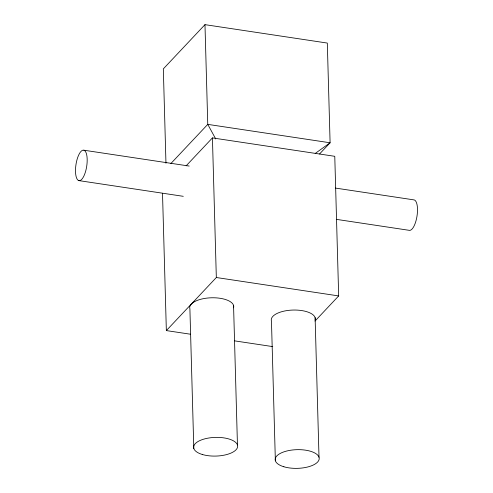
<?xml version="1.0" encoding="UTF-8"?>
<svg xmlns="http://www.w3.org/2000/svg" width="493" height="493" viewBox="0 0 493 493"><rect width="100%" height="100%" fill="white"/><g stroke="black" fill="none" stroke-linecap="round" stroke-linejoin="round"><path stroke-width="0.74" d="M319.556 153.982L330.1 142.785L327.315 43.064L204.977 24.65L163.325 68.878L165.962 163.232M170.855 163.565L207.763 124.372L204.977 24.65M186.12 165.839L212.428 137.904L334.772 156.312L338.673 295.929L314.996 321.072M190.662 334.248L166.351 330.593L216.328 277.516L212.428 137.904M315.2 153.452L330.1 142.785L207.763 124.372L215.718 138.952M83.915 150.217A15.425 5.435 -81.4 0 1 84.593 174.399A15.425 5.435 -81.4 0 1 75.509 171.595A15.425 5.435 -81.4 0 1 83.915 150.217L189.189 166.061M335.474 188.079L414.237 199.93A15.425 5.435 -81.4 0 1 416.905 216.735A15.425 5.435 -81.4 0 1 409.085 230.305L336.38 219.36M78.763 180.592L183.273 196.319M216.328 277.516L338.673 295.929M234.736 340.885L272.734 346.604M315.113 317.634L319.014 457.245M275.365 460.776L271.464 321.165A22.031 9.349 -1.6 0 1 293.181 310.048A22.031 9.349 -1.6 0 1 315.138 320.074M233.553 305.358L237.453 444.969M193.804 448.501L189.904 308.889A22.031 9.349 -1.6 0 1 211.62 297.778A22.031 9.349 -1.6 0 1 233.577 307.798M162.511 193.281L166.351 330.593M283.863 466.76A22.031 9.349 -1.6 0 0 319.039 459.686A22.031 9.349 -1.6 0 0 288.664 450.584A22.031 9.349 -1.6 0 0 283.863 466.76M202.303 454.484A22.031 9.349 -1.6 0 0 237.478 447.41A22.031 9.349 -1.6 0 0 207.097 438.314A22.031 9.349 -1.6 0 0 202.303 454.484"/></g></svg>
